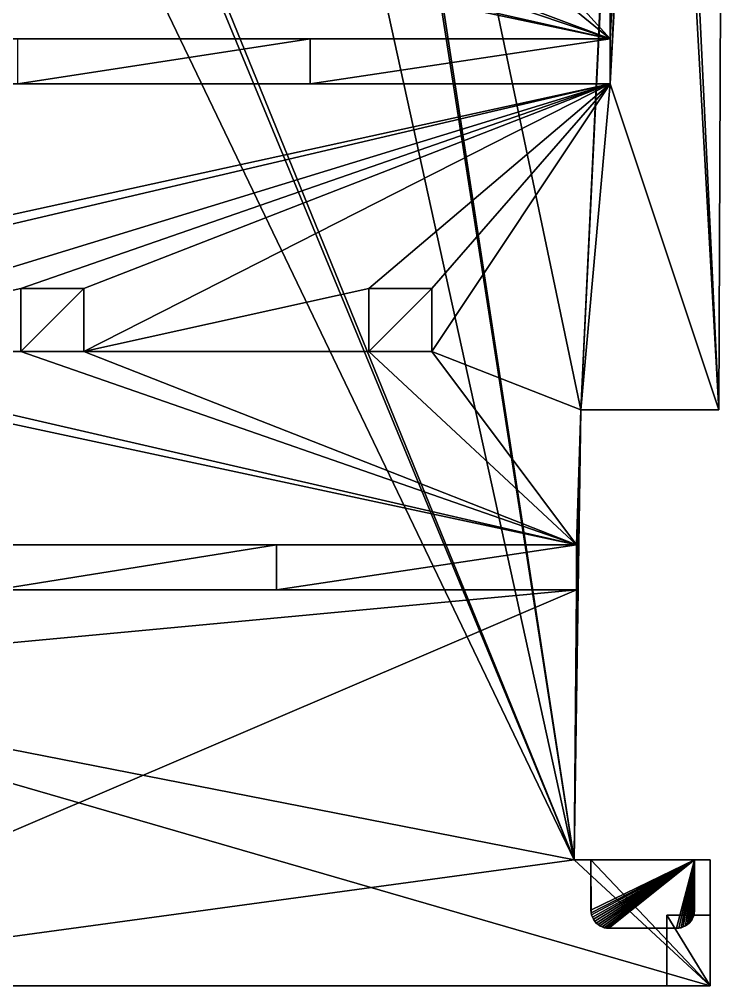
# Model space of a CAD drawing. Header units: millimetres. Extents: x -3036 to 3154, y -4255 to 4337.
# Drawn here: x 22 to 3154, y -4255 to 41 of the extents above; entities that cross this region are included whole.
import ezdxf

# ---------------------------------------------------------------- set-up
doc = ezdxf.new("R2010")
doc.units = ezdxf.units.MM
doc.header["$LTSCALE"] = 25.4
doc.layers.get('0').update_dxf_attribs({"color": 13, "true_color": 0xff5454})

msp = doc.modelspace()

# ---------------------------------------------------------------- linework, layer by layer
at = {"color": 0}
for p, q in [((3131.5, -1694.6), (3153.5, 3811.4)), ((3131.5, -1694.6, 2988), (3153.5, 3811.4, 2988)), ((3131.5, -1694.6), (3153.5, 3811.4)), ((3131.5, -1694.6, 2988), (3153.5, 3811.4, 2988)), ((-2584.3, -45.6, 2988), (2648.7, -45.6, 2988)), ((-2584.3, -45.6, 2988), (2648.7, -45.6, 2988)), ((15.7, -45.6, 2888), (1315.7, -45.6, 2888)), ((15.7, -45.6, 2888), (1315.7, -45.6, 2888)), ((1315.7, -45.6, 2888), (2648.7, -45.6, 2888)), ((1315.7, -245.6, 2888), (1315.7, -45.6, 2888)), ((1315.7, -245.6, 2888), (1315.7, -45.6, 2888)), ((1315.7, -45.6, 2888), (2648.7, -45.6, 2888)), ((2648.7, -45.6, 2988), (2648.7, -45.6, 2888)), ((2648.7, -245.6, 2888), (2648.7, -45.6, 2888)), ((2648.7, -245.6, 2988), (2648.7, -45.6, 2988)), ((2648.7, -245.6, 2888), (2648.7, -45.6, 2888)), ((2648.7, -45.6, 2988), (2648.7, -45.6, 2888)), ((2648.7, -245.6, 2988), (2648.7, -45.6, 2988)), ((2648.7, -245.6, 2988), (-2584.3, -245.6, 2988)), ((2648.7, -245.6, 2988), (-2584.3, -245.6, 2988)), ((1315.7, -245.6, 2888), (15.7, -245.6, 2888)), ((1315.7, -245.6, 2888), (15.7, -245.6, 2888)), ((2648.7, -245.6, 2888), (1315.7, -245.6, 2888)), ((2648.7, -245.6, 2888), (1315.7, -245.6, 2888)), ((2648.7, -245.6, 2988), (2648.7, -245.6, 2888)), ((2648.7, -245.6, 2988), (2648.7, -245.6, 2888)), ((308, -1155, 2988), (28, -1155, 2988)), ((28, -1155, 2988), (28, -1435, 2988)), ((28, -1155, 2863), (28, -1435, 2863)), ((308, -1155, 2863), (28, -1155, 2863)), ((28, -1155, 2988), (28, -1435, 2988)), ((28, -1155, 2988), (28, -1155, 2863)), ((28, -1155, 2863), (28, -1435, 2863)), ((308, -1155, 2988), (28, -1155, 2988)), ((308, -1155, 2863), (28, -1155, 2863)), ((28, -1155, 2988), (28, -1155, 2863)), ((308, -1435, 2988), (308, -1155, 2988)), ((308, -1435, 2863), (308, -1155, 2863)), ((308, -1155, 2988), (308, -1155, 2863)), ((308, -1435, 2988), (308, -1155, 2988)), ((308, -1435, 2863), (308, -1155, 2863)), ((308, -1155, 2988), (308, -1155, 2863)), ((1576, -1155, 2988), (1576, -1435, 2988)), ((1856, -1155, 2988), (1576, -1155, 2988)), ((1576, -1155, 2863), (1576, -1435, 2863)), ((1856, -1155, 2863), (1576, -1155, 2863)), ((1576, -1155, 2988), (1576, -1435, 2988)), ((1576, -1155, 2988), (1576, -1155, 2863)), ((1576, -1155, 2863), (1576, -1435, 2863)), ((1856, -1155, 2988), (1576, -1155, 2988)), ((1856, -1155, 2863), (1576, -1155, 2863)), ((1576, -1155, 2988), (1576, -1155, 2863)), ((1856, -1435, 2988), (1856, -1155, 2988)), ((1856, -1435, 2863), (1856, -1155, 2863)), ((1856, -1155, 2988), (1856, -1155, 2863)), ((1856, -1435, 2988), (1856, -1155, 2988)), ((1856, -1435, 2863), (1856, -1155, 2863)), ((1856, -1155, 2988), (1856, -1155, 2863)), ((28, -1435, 2988), (308, -1435, 2988)), ((28, -1435, 2863), (308, -1435, 2863)), ((28, -1435, 2988), (308, -1435, 2988)), ((28, -1435, 2988), (28, -1435, 2863)), ((28, -1435, 2863), (308, -1435, 2863)), ((28, -1435, 2988), (28, -1435, 2863)), ((308, -1435, 2988), (308, -1435, 2863)), ((308, -1435, 2988), (308, -1435, 2863)), ((1576, -1435, 2988), (1856, -1435, 2988)), ((1576, -1435, 2863), (1856, -1435, 2863)), ((1576, -1435, 2988), (1856, -1435, 2988)), ((1576, -1435, 2988), (1576, -1435, 2863)), ((1576, -1435, 2863), (1856, -1435, 2863)), ((1576, -1435, 2988), (1576, -1435, 2863)), ((1856, -1435, 2988), (1856, -1435, 2863)), ((1856, -1435, 2988), (1856, -1435, 2863)), ((2488.5, -3694.6), (2518.5, -1694.6)), ((2488.5, -3694.6), (2518.5, -1694.6)), ((2488.5, -3694.6, 2988), (2518.5, -1694.6, 2988)), ((2488.5, -3694.6, 2988), (2518.5, -1694.6, 2988)), ((2518.5, -1694.6), (3131.5, -1694.6)), ((2518.5, -1694.6), (2518.5, -1694.6, 2988)), ((2518.5, -1694.6), (3131.5, -1694.6)), ((2518.5, -1694.6), (2518.5, -1694.6, 2988)), ((2518.5, -1694.6, 2988), (3131.5, -1694.6, 2988)), ((2518.5, -1694.6, 2988), (3131.5, -1694.6, 2988)), ((3131.5, -1694.6), (3131.5, -1694.6, 2988)), ((3131.5, -1694.6), (3131.5, -1694.6, 2988)), ((-2584.3, -2294.6, 2988), (2498.7, -2294.6, 2988)), ((-2584.3, -2294.6, 2988), (2498.7, -2294.6, 2988)), ((-84.3, -2294.6, 2888), (1165.7, -2294.6, 2888)), ((-84.3, -2294.6, 2888), (1165.7, -2294.6, 2888)), ((1165.7, -2294.6, 2888), (2498.7, -2294.6, 2888)), ((1165.7, -2294.6, 2888), (1165.7, -2494.6, 2888)), ((1165.7, -2294.6, 2888), (1165.7, -2494.6, 2888)), ((1165.7, -2294.6, 2888), (2498.7, -2294.6, 2888)), ((2498.7, -2494.6, 2988), (2498.7, -2294.6, 2988)), ((2498.7, -2494.6, 2888), (2498.7, -2294.6, 2888)), ((2498.7, -2294.6, 2988), (2498.7, -2294.6, 2888)), ((2498.7, -2294.6, 2988), (2498.7, -2294.6, 2888)), ((2498.7, -2494.6, 2888), (2498.7, -2294.6, 2888)), ((2498.7, -2494.6, 2988), (2498.7, -2294.6, 2988)), ((2498.7, -2494.6, 2988), (-2584.3, -2494.6, 2988)), ((2498.7, -2494.6, 2988), (-2584.3, -2494.6, 2988)), ((1165.7, -2494.6, 2888), (-84.3, -2494.6, 2888)), ((1165.7, -2494.6, 2888), (-84.3, -2494.6, 2888)), ((2498.7, -2494.6, 2888), (1165.7, -2494.6, 2888)), ((2498.7, -2494.6, 2888), (1165.7, -2494.6, 2888)), ((2498.7, -2494.6, 2988), (2498.7, -2494.6, 2888)), ((2498.7, -2494.6, 2988), (2498.7, -2494.6, 2888)), ((2563.5, -3694.6), (2488.5, -3694.6)), ((3093.5, -3694.6, 2988), (2488.5, -3694.6, 2988)), ((2488.5, -3694.6), (2488.5, -3694.6, 2988)), ((2563.5, -3694.6), (2488.5, -3694.6)), ((2488.5, -3694.6), (2488.5, -3694.6, 2988)), ((3093.5, -3694.6, 2988), (2488.5, -3694.6, 2988)), ((2563.5, -3694.6, -21.1), (2563.5, -3694.6)), ((3093.5, -3694.6), (2563.5, -3694.6)), ((3093.5, -3694.6), (2563.5, -3694.6)), ((2563.5, -3694.6, 658), (3023.5, -3694.6, 658)), ((2563.5, -3694.6, 658), (2563.5, -3694.6, 780)), ((2563.5, -3694.6, 780), (3023.5, -3694.6, 780)), ((2563.5, -3694.6, 658), (3023.5, -3694.6, 658)), ((2563.5, -3694.6, 658), (2563.5, -3919.6, 658)), ((2563.5, -3694.6, 658), (2563.5, -3919.6, 658)), ((2563.5, -3694.6, 780), (2563.5, -3919.6, 780)), ((2563.5, -3694.6, 658), (2563.5, -3694.6, 780)), ((2563.5, -3694.6, 780), (3023.5, -3694.6, 780)), ((2563.5, -3694.6, 780), (2563.5, -3919.6, 780)), ((3023.5, -3694.6, 658), (3023.5, -3919.6, 658)), ((3023.5, -3694.6, 780), (3023.5, -3694.6, 658)), ((3023.5, -3694.6, 780), (3023.5, -3919.6, 780)), ((3023.5, -3694.6, 780), (3023.5, -3694.6, 658)), ((3023.5, -3694.6, 658), (3023.5, -3919.6, 658)), ((3023.5, -3694.6, 780), (3023.5, -3919.6, 780)), ((3093.5, -4254.6), (3093.5, -3694.6)), ((3093.5, -4254.6, 2988), (3093.5, -3694.6, 2988)), ((3093.5, -3694.6), (3093.5, -3694.6, 2988)), ((3093.5, -4254.6), (3093.5, -3694.6)), ((3093.5, -3694.6), (3093.5, -3694.6, 2988)), ((3093.5, -4254.6, 2988), (3093.5, -3694.6, 2988)), ((2563.5, -3919.6, 780), (2563.5, -3919.6, 658)), ((2563.5, -3919.6, 780), (2563.5, -3919.6, 658)), ((2564.2, -3930.1, 780), (2564.2, -3930.1, 658)), ((2564.2, -3930.1, 780), (2564.2, -3930.1, 658)), ((2566.2, -3940.3, 780), (2566.2, -3940.3, 658)), ((2566.2, -3940.3, 780), (2566.2, -3940.3, 658)), ((2569.6, -3950.2, 780), (2569.6, -3950.2, 658)), ((2569.6, -3950.2, 780), (2569.6, -3950.2, 658)), ((3093.5, -3941.6, 1111), (2901.5, -3941.6, 1111)), ((2901.5, -4254.6, 1111), (2901.5, -3941.6, 1111)), ((2901.5, -4254.6, 578), (2901.5, -3941.6, 907)), ((2901.5, -4254.6, 1111), (2901.5, -3941.6, 1111)), ((2901.5, -3941.6, 907), (2901.5, -3941.6, 1111)), ((3093.5, -3941.6, 907), (2901.5, -3941.6, 907)), ((2901.5, -3941.6, 907), (2901.5, -3941.6, 1111)), ((3093.5, -3941.6, 1111), (2901.5, -3941.6, 1111)), ((2901.5, -4254.6, 578), (2901.5, -3941.6, 907)), ((3093.5, -3941.6, 907), (2901.5, -3941.6, 907)), ((3017.4, -3950.2, 780), (3017.4, -3950.2, 658)), ((3017.4, -3950.2, 780), (3017.4, -3950.2, 658)), ((3020.8, -3940.3, 780), (3020.8, -3940.3, 658)), ((3020.8, -3940.3, 780), (3020.8, -3940.3, 658)), ((3022.8, -3930.1, 780), (3022.8, -3930.1, 658)), ((3022.8, -3930.1, 780), (3022.8, -3930.1, 658)), ((3023.5, -3919.6, 780), (3023.5, -3919.6, 658)), ((3023.5, -3919.6, 780), (3023.5, -3919.6, 658)), ((3093.5, -4254.6, 578), (3093.5, -3941.6, 907)), ((3093.5, -3941.6, 907), (3093.5, -3941.6, 1111)), ((3093.5, -4254.6, 1111), (3093.5, -3941.6, 1111)), ((3093.5, -4254.6, 1111), (3093.5, -3941.6, 1111)), ((3093.5, -3941.6, 907), (3093.5, -3941.6, 1111)), ((3093.5, -4254.6, 578), (3093.5, -3941.6, 907)), ((2574.2, -3959.6, 780), (2574.2, -3959.6, 658)), ((2574.2, -3959.6, 780), (2574.2, -3959.6, 658)), ((2580, -3968.3, 780), (2580, -3968.3, 658)), ((2580, -3968.3, 780), (2580, -3968.3, 658)), ((2586.9, -3976.2, 780), (2586.9, -3976.2, 658)), ((2586.9, -3976.2, 780), (2586.9, -3976.2, 658)), ((2594.8, -3983.1, 780), (2594.8, -3983.1, 658)), ((2594.8, -3983.1, 780), (2594.8, -3983.1, 658)), ((2603.5, -3988.9, 780), (2603.5, -3988.9, 658)), ((2603.5, -3988.9, 780), (2603.5, -3988.9, 658)), ((2612.9, -3993.5, 780), (2612.9, -3993.5, 658)), ((2612.9, -3993.5, 780), (2612.9, -3993.5, 658)), ((2974.1, -3993.5, 780), (2974.1, -3993.5, 658)), ((2974.1, -3993.5, 780), (2974.1, -3993.5, 658)), ((2983.5, -3988.9, 780), (2983.5, -3988.9, 658)), ((2983.5, -3988.9, 780), (2983.5, -3988.9, 658)), ((2992.2, -3983.1, 780), (2992.2, -3983.1, 658)), ((2992.2, -3983.1, 780), (2992.2, -3983.1, 658)), ((3000.1, -3976.2, 780), (3000.1, -3976.2, 658)), ((3000.1, -3976.2, 780), (3000.1, -3976.2, 658)), ((3007, -3968.3, 780), (3007, -3968.3, 658)), ((3007, -3968.3, 780), (3007, -3968.3, 658)), ((3012.8, -3959.6, 780), (3012.8, -3959.6, 658)), ((3012.8, -3959.6, 780), (3012.8, -3959.6, 658)), ((2622.8, -3996.9, 780), (2622.8, -3996.9, 658)), ((2622.8, -3996.9, 780), (2622.8, -3996.9, 658)), ((2633.1, -3998.9, 780), (2633.1, -3998.9, 658)), ((2633.1, -3998.9, 780), (2633.1, -3998.9, 658)), ((2643.5, -3999.6, 658), (2943.5, -3999.6, 658)), ((2643.5, -3999.6, 780), (2943.5, -3999.6, 780)), ((2643.5, -3999.6, 780), (2643.5, -3999.6, 658)), ((2643.5, -3999.6, 658), (2943.5, -3999.6, 658)), ((2643.5, -3999.6, 780), (2943.5, -3999.6, 780)), ((2643.5, -3999.6, 780), (2643.5, -3999.6, 658)), ((2943.5, -3999.6, 780), (2943.5, -3999.6, 658)), ((2943.5, -3999.6, 780), (2943.5, -3999.6, 658)), ((2953.9, -3998.9, 780), (2953.9, -3998.9, 658)), ((2953.9, -3998.9, 780), (2953.9, -3998.9, 658)), ((2964.2, -3996.9, 780), (2964.2, -3996.9, 658)), ((2964.2, -3996.9, 780), (2964.2, -3996.9, 658)), ((-1616.5, -4254.6), (3093.5, -4254.6)), ((-1616.5, -4254.6), (3093.5, -4254.6)), ((-1616.5, -4254.6, 2988), (3093.5, -4254.6, 2988)), ((-1616.5, -4254.6, 2988), (3093.5, -4254.6, 2988)), ((3093.5, -4254.6, 1111), (2901.5, -4254.6, 1111)), ((2901.5, -4254.6, 578), (2901.5, -4254.6, 1111)), ((3093.5, -4254.6, 578), (2901.5, -4254.6, 578)), ((3093.5, -4254.6, 1111), (2901.5, -4254.6, 1111)), ((2901.5, -4254.6, 578), (2901.5, -4254.6, 1111)), ((3093.5, -4254.6, 578), (2901.5, -4254.6, 578)), ((3093.5, -4254.6), (3093.5, -4254.6, 578)), ((3093.5, -4254.6, 1111), (3093.5, -4254.6, 2988)), ((3093.5, -4254.6, 1111), (3093.5, -4254.6, 2988)), ((3093.5, -4254.6), (3093.5, -4254.6, 578))]:
    msp.add_line(p, q, dxfattribs=at)
at = {"color": 252, "true_color": 0x8e8d82, "extrusion": (0, 0, -1)}
for centre, start, end in [((-2643.5, -3919.6, -658), 270, 360), ((-2643.5, -3919.6, -780), 270, 360), ((-2643.5, -3919.6, -780), 270, 360), ((-2643.5, -3919.6, -658), 270, 360), ((-2643.5, -3919.6, -780), 270, 360), ((-2643.5, -3919.6, -658), 270, 360), ((-2643.5, -3919.6, -780), 270, 360), ((-2643.5, -3919.6, -658), 270, 360), ((-2643.5, -3919.6, -780), 270, 360), ((-2643.5, -3919.6, -658), 270, 360), ((-2643.5, -3919.6, -780), 270, 360), ((-2643.5, -3919.6, -658), 270, 360), ((-2643.5, -3919.6, -780), 270, 360), ((-2643.5, -3919.6, -658), 270, 360), ((-2643.5, -3919.6, -780), 270, 360), ((-2643.5, -3919.6, -658), 270, 360), ((-2643.5, -3919.6, -780), 270, 360), ((-2643.5, -3919.6, -658), 270, 360), ((-2643.5, -3919.6, -780), 270, 360), ((-2643.5, -3919.6, -658), 270, 360), ((-2643.5, -3919.6, -780), 270, 360), ((-2643.5, -3919.6, -658), 270, 360), ((-2643.5, -3919.6, -780), 270, 360), ((-2643.5, -3919.6, -658), 270, 360), ((-2643.5, -3919.6, -780), 270, 360), ((-2643.5, -3919.6, -658), 270, 360), ((-2943.5, -3919.6, -658), 180, 270), ((-2943.5, -3919.6, -780), 180, 270), ((-2943.5, -3919.6, -780), 180, 270), ((-2943.5, -3919.6, -658), 180, 270), ((-2943.5, -3919.6, -780), 180, 270), ((-2943.5, -3919.6, -658), 180, 270), ((-2943.5, -3919.6, -780), 180, 270), ((-2943.5, -3919.6, -658), 180, 270), ((-2943.5, -3919.6, -780), 180, 270), ((-2943.5, -3919.6, -658), 180, 270), ((-2943.5, -3919.6, -780), 180, 270), ((-2943.5, -3919.6, -658), 180, 270), ((-2943.5, -3919.6, -780), 180, 270), ((-2943.5, -3919.6, -658), 180, 270), ((-2943.5, -3919.6, -780), 180, 270), ((-2943.5, -3919.6, -658), 180, 270), ((-2943.5, -3919.6, -780), 180, 270), ((-2943.5, -3919.6, -658), 180, 270), ((-2943.5, -3919.6, -780), 180, 270), ((-2943.5, -3919.6, -658), 180, 270), ((-2943.5, -3919.6, -780), 180, 270), ((-2943.5, -3919.6, -658), 180, 270), ((-2943.5, -3919.6, -780), 180, 270), ((-2943.5, -3919.6, -658), 180, 270), ((-2943.5, -3919.6, -780), 180, 270), ((-2943.5, -3919.6, -658), 180, 270)]:
    msp.add_arc(centre, 80, start, end, dxfattribs=at)

# ---------------------------------------------------------------- meshes
at = {"color": 253, "true_color": 0xb2ab89}
mesh = msp.add_polyface(dxfattribs=at)
corners = [(-1616.5, -2890.6), (-1815.5, -2870.6), (-1815.5, -2890.6), (3093.5, -4254.6), (-1616.5, -4254.6), (2488.5, -3694.6), (-1297.5, 4189.4), (-769.5, 4189.4), (-769.5, 4307.4), (757.5, 4189.4), (1260.5, 4189.4), (1260.5, 4307.4), (2563.5, -3694.6), (3093.5, -3694.6), (3131.5, -1694.6), (2803.5, 4189.4), (2518.5, -1694.6), (2868.5, 3815.4), (3153.5, 3811.4), (2868.5, 4189.4), (2803.5, 4307.4), (757.5, 4307.4), (-2875.5, -2890.6), (-3036.5, 3785.4), (-3036.5, -2890.6), (-2884.5, 3785.4), (-2884.5, 4189.4), (-2875.5, -2870.6), (-2829.5, 4189.4), (-2829.5, 4307.4), (-1297.5, 4307.4)]
mesh.append_faces([[corners[k] for k in face] for face in [(0, 1, 2), (3, 0, 4), (12, 3, 13), (17, 14, 18), (22, 23, 24)]], dxfattribs={"vtx0": -1, "color": 253})
mesh.append_faces([[corners[k] for k in face] for face in [(6, 5, 7), (7, 5, 8), (9, 5, 10), (10, 5, 11), (5, 3, 12), (14, 15, 16), (11, 16, 20), (16, 11, 5), (20, 16, 15), (23, 22, 25), (25, 22, 26), (26, 27, 28), (28, 1, 29), (29, 1, 30), (30, 0, 6)]], dxfattribs={"vtx0": -1, "vtx1": -1, "color": 253})
mesh.append_faces([[corners[k] for k in face] for face in [(0, 3, 5), (0, 5, 6), (8, 5, 9), (15, 14, 17), (30, 1, 0)]], dxfattribs={"vtx0": -1, "vtx1": -1, "vtx2": -1, "color": 253})
mesh.append_faces([[corners[k] for k in face] for face in [(26, 22, 27), (28, 27, 1)]], dxfattribs={"vtx0": -1, "vtx2": -1, "color": 253})
mesh.append_faces([[corners[k] for k in face] for face in [(19, 15, 17), (21, 8, 9)]], dxfattribs={"vtx1": -1, "color": 253})
at = {"color": 254, "true_color": 0xe2e2e2}
mesh = msp.add_polyface(dxfattribs=at)
corners = [(-2584.3, 2003.4, 2988), (-1514, 1112, 2988), (-2584.3, -45.6, 2988), (2648.7, 2003.4, 2988), (-1234, 1112, 2988), (-1234, 832, 2988), (28, 1112, 2988), (308, 1112, 2988), (308, 832, 2988), (1576, 1112, 2988), (1856, 1112, 2988), (1856, 832, 2988), (-2584.3, -2294.6, 2988), (-1514, -1435, 2988), (2498.7, -2294.6, 2988), (-1514, -1155, 2988), (-1234, -1435, 2988), (28, -1435, 2988), (28, -1155, 2988), (308, -1435, 2988), (1576, -1435, 2988), (1576, -1155, 2988), (1856, -1435, 2988), (2868.5, 4189.4, 2988), (-2584.3, 2203.4, 2988), (-2884.5, 4189.4, 2988), (2648.7, 2203.4, 2988), (2648.7, -45.6, 2988), (2648.7, -245.6, 2988), (-2584.3, -245.6, 2988), (-1234, -1155, 2988), (308, -1155, 2988), (1856, -1155, 2988), (2518.5, -1694.6, 2988), (2498.7, -2494.6, 2988), (3131.5, -1694.6, 2988), (2868.5, 3815.4, 2988), (3153.5, 3811.4, 2988), (-1514, 832, 2988), (28, 832, 2988), (1576, 832, 2988), (-2884.5, -2880.6, 2988), (-2584.3, -2494.6, 2988), (-1616.5, -2880.6, 2988), (-1616.5, -4254.6, 2988), (2488.5, -3694.6, 2988), (3093.5, -4254.6, 2988), (3093.5, -3694.6, 2988)]
mesh.append_faces([[corners[k] for k in face] for face in [(35, 36, 37), (46, 45, 47)]], dxfattribs={"vtx0": -1, "color": 254})
mesh.append_faces([[corners[k] for k in face] for face in [(1, 3, 4), (4, 3, 5), (6, 3, 7), (7, 3, 8), (9, 3, 10), (10, 3, 11), (12, 13, 14), (13, 12, 15), (17, 16, 18), (20, 19, 21), (23, 24, 25), (24, 23, 26), (26, 23, 3), (27, 23, 28), (15, 28, 30), (30, 28, 16), (18, 28, 31), (31, 28, 19), (21, 28, 32), (32, 28, 22), (14, 33, 34), (33, 28, 35), (36, 28, 23), (2, 38, 27), (38, 2, 1), (39, 5, 6), (40, 8, 9), (41, 42, 43), (42, 29, 12), (43, 34, 44), (45, 34, 33)]], dxfattribs={"vtx0": -1, "vtx1": -1, "color": 254})
mesh.append_faces([[corners[k] for k in face] for face in [(0, 1, 2), (5, 3, 6), (8, 3, 9), (14, 16, 17), (14, 19, 20), (3, 23, 27), (29, 15, 12), (16, 28, 18), (19, 28, 21), (22, 28, 33), (22, 33, 14), (35, 28, 36), (27, 5, 39), (27, 8, 40), (27, 11, 3), (42, 25, 24), (42, 0, 2), (44, 34, 45)]], dxfattribs={"vtx0": -1, "vtx1": -1, "vtx2": -1, "color": 254})
mesh.append_faces([[corners[k] for k in face] for face in [(1, 0, 3), (14, 13, 16), (14, 17, 19), (14, 20, 22), (15, 29, 28), (27, 38, 5), (27, 39, 8), (27, 40, 11), (42, 41, 25), (42, 24, 0), (42, 2, 29), (43, 42, 34), (45, 46, 44)]], dxfattribs={"vtx0": -1, "vtx2": -1, "color": 254})
at = {"color": 252, "true_color": 0x8e8d82}
mesh = msp.add_polyface(dxfattribs=at)
corners = [(3131.5, -1694.6), (3152, 3446.4, 916), (3153.5, 3811.4), (3152, 3446.4, 1126), (3153.5, 3811.4, 610), (3153.5, 3811.4, 2988), (3131.5, -1694.6, 2988), (3153.5, 3811.4, 1126)]
mesh.append_faces([[corners[k] for k in face] for face in [(2, 1, 4), (5, 0, 6), (3, 5, 7)]], dxfattribs={"vtx0": -1, "color": 252})
mesh.append_faces([[corners[k] for k in face] for face in [(0, 1, 2), (1, 0, 3)]], dxfattribs={"vtx0": -1, "vtx1": -1, "color": 252})
mesh.append_faces([[corners[k] for k in face] for face in [(0, 5, 3)]], dxfattribs={"vtx0": -1, "vtx1": -1, "vtx2": -1, "color": 252})
at = {"color": 254, "true_color": 0xe2e2e2}
mesh = msp.add_polyface(dxfattribs=at)
corners = [(-2584.3, -45.6, 2988), (-1284.3, -45.6, 2888), (-2584.3, -45.6, 2888), (15.7, -45.6, 2888), (1315.7, -45.6, 2888), (2648.7, -45.6, 2888), (2648.7, -45.6, 2988)]
mesh.append_faces([[corners[k] for k in face] for face in [(0, 1, 2), (5, 0, 6)]], dxfattribs={"vtx0": -1, "color": 254})
mesh.append_faces([[corners[k] for k in face] for face in [(1, 0, 3), (3, 0, 4), (4, 0, 5)]], dxfattribs={"vtx0": -1, "vtx1": -1, "color": 254})
mesh = msp.add_polyface(dxfattribs=at)
corners = [(1315.7, -45.6, 2888), (15.7, -245.6, 2888), (15.7, -45.6, 2888), (1315.7, -245.6, 2888)]
mesh.append_faces([[corners[k] for k in face] for face in [(0, 1, 2), (1, 0, 3)]], dxfattribs={"vtx0": -1, "color": 254})
mesh = msp.add_polyface(dxfattribs=at)
corners = [(2648.7, -45.6, 2888), (1315.7, -245.6, 2888), (1315.7, -45.6, 2888), (2648.7, -245.6, 2888)]
mesh.append_faces([[corners[k] for k in face] for face in [(0, 1, 2), (1, 0, 3)]], dxfattribs={"vtx0": -1, "color": 254})
at = {"color": 252, "true_color": 0x8e8d82}
mesh = msp.add_polyface(dxfattribs=at)
corners = [(2648.7, -45.6, 2888), (2648.7, -245.6, 2988), (2648.7, -245.6, 2888), (2648.7, -45.6, 2988)]
mesh.append_faces([[corners[k] for k in face] for face in [(0, 1, 2), (1, 0, 3)]], dxfattribs={"vtx0": -1, "color": 252})
at = {"color": 254, "true_color": 0xe2e2e2}
mesh = msp.add_polyface(dxfattribs=at)
corners = [(2648.7, -245.6, 2988), (1315.7, -245.6, 2888), (2648.7, -245.6, 2888), (15.7, -245.6, 2888), (-1284.3, -245.6, 2888), (-2584.3, -245.6, 2888), (-2584.3, -245.6, 2988)]
mesh.append_faces([[corners[k] for k in face] for face in [(0, 1, 2), (5, 0, 6)]], dxfattribs={"vtx0": -1, "color": 254})
mesh.append_faces([[corners[k] for k in face] for face in [(1, 0, 3), (3, 0, 4), (4, 0, 5)]], dxfattribs={"vtx0": -1, "vtx1": -1, "color": 254})
mesh = msp.add_polyface(dxfattribs=at)
corners = [(308, -1155, 2863), (28, -1435, 2863), (28, -1155, 2863), (308, -1435, 2863)]
mesh.append_faces([[corners[k] for k in face] for face in [(0, 1, 2), (1, 0, 3)]], dxfattribs={"vtx0": -1, "color": 254})
mesh = msp.add_polyface(dxfattribs=at)
corners = [(28, -1155, 2988), (28, -1435, 2863), (28, -1435, 2988), (28, -1155, 2863)]
mesh.append_faces([[corners[k] for k in face] for face in [(0, 1, 2), (1, 0, 3)]], dxfattribs={"vtx0": -1, "color": 254})
mesh = msp.add_polyface(dxfattribs=at)
corners = [(28, -1155, 2988), (308, -1155, 2863), (28, -1155, 2863), (308, -1155, 2988)]
mesh.append_faces([[corners[k] for k in face] for face in [(0, 1, 2), (1, 0, 3)]], dxfattribs={"vtx0": -1, "color": 254})
mesh = msp.add_polyface(dxfattribs=at)
corners = [(308, -1155, 2863), (308, -1435, 2988), (308, -1435, 2863), (308, -1155, 2988)]
mesh.append_faces([[corners[k] for k in face] for face in [(0, 1, 2), (1, 0, 3)]], dxfattribs={"vtx0": -1, "color": 254})
mesh = msp.add_polyface(dxfattribs=at)
corners = [(1856, -1155, 2863), (1576, -1435, 2863), (1576, -1155, 2863), (1856, -1435, 2863)]
mesh.append_faces([[corners[k] for k in face] for face in [(0, 1, 2), (1, 0, 3)]], dxfattribs={"vtx0": -1, "color": 254})
mesh = msp.add_polyface(dxfattribs=at)
corners = [(1576, -1155, 2988), (1576, -1435, 2863), (1576, -1435, 2988), (1576, -1155, 2863)]
mesh.append_faces([[corners[k] for k in face] for face in [(0, 1, 2), (1, 0, 3)]], dxfattribs={"vtx0": -1, "color": 254})
mesh = msp.add_polyface(dxfattribs=at)
corners = [(1576, -1155, 2988), (1856, -1155, 2863), (1576, -1155, 2863), (1856, -1155, 2988)]
mesh.append_faces([[corners[k] for k in face] for face in [(0, 1, 2), (1, 0, 3)]], dxfattribs={"vtx0": -1, "color": 254})
at = {"color": 252, "true_color": 0x8e8d82}
mesh = msp.add_polyface(dxfattribs=at)
corners = [(1856, -1155, 2863), (1856, -1435, 2988), (1856, -1435, 2863), (1856, -1155, 2988)]
mesh.append_faces([[corners[k] for k in face] for face in [(0, 1, 2), (1, 0, 3)]], dxfattribs={"vtx0": -1, "color": 252})
at = {"color": 254, "true_color": 0xe2e2e2}
mesh = msp.add_polyface(dxfattribs=at)
corners = [(308, -1435, 2988), (28, -1435, 2863), (308, -1435, 2863), (28, -1435, 2988)]
mesh.append_faces([[corners[k] for k in face] for face in [(0, 1, 2), (1, 0, 3)]], dxfattribs={"vtx0": -1, "color": 254})
mesh = msp.add_polyface(dxfattribs=at)
corners = [(1856, -1435, 2988), (1576, -1435, 2863), (1856, -1435, 2863), (1576, -1435, 2988)]
mesh.append_faces([[corners[k] for k in face] for face in [(0, 1, 2), (1, 0, 3)]], dxfattribs={"vtx0": -1, "color": 254})
at = {"color": 252, "true_color": 0x8e8d82}
mesh = msp.add_polyface(dxfattribs=at)
corners = [(2518.5, -1694.6, 2988), (2488.5, -3694.6), (2488.5, -3694.6, 2988), (2518.5, -1694.6)]
mesh.append_faces([[corners[k] for k in face] for face in [(0, 1, 2), (1, 0, 3)]], dxfattribs={"vtx0": -1, "color": 252})
mesh = msp.add_polyface(dxfattribs=at)
corners = [(2518.5, -1694.6, 2988), (3131.5, -1694.6), (2518.5, -1694.6), (3131.5, -1694.6, 2988)]
mesh.append_faces([[corners[k] for k in face] for face in [(0, 1, 2), (1, 0, 3)]], dxfattribs={"vtx0": -1, "color": 252})
at = {"color": 254, "true_color": 0xe2e2e2}
mesh = msp.add_polyface(dxfattribs=at)
corners = [(-2584.3, -2294.6, 2988), (-1334.3, -2294.6, 2888), (-2584.3, -2294.6, 2888), (-84.3, -2294.6, 2888), (1165.7, -2294.6, 2888), (2498.7, -2294.6, 2888), (2498.7, -2294.6, 2988)]
mesh.append_faces([[corners[k] for k in face] for face in [(0, 1, 2), (5, 0, 6)]], dxfattribs={"vtx0": -1, "color": 254})
mesh.append_faces([[corners[k] for k in face] for face in [(1, 0, 3), (3, 0, 4), (4, 0, 5)]], dxfattribs={"vtx0": -1, "vtx1": -1, "color": 254})
mesh = msp.add_polyface(dxfattribs=at)
corners = [(1165.7, -2294.6, 2888), (-84.3, -2494.6, 2888), (-84.3, -2294.6, 2888), (1165.7, -2494.6, 2888)]
mesh.append_faces([[corners[k] for k in face] for face in [(0, 1, 2), (1, 0, 3)]], dxfattribs={"vtx0": -1, "color": 254})
mesh = msp.add_polyface(dxfattribs=at)
corners = [(2498.7, -2294.6, 2888), (1165.7, -2494.6, 2888), (1165.7, -2294.6, 2888), (2498.7, -2494.6, 2888)]
mesh.append_faces([[corners[k] for k in face] for face in [(0, 1, 2), (1, 0, 3)]], dxfattribs={"vtx0": -1, "color": 254})
at = {"color": 252, "true_color": 0x8e8d82}
mesh = msp.add_polyface(dxfattribs=at)
corners = [(2498.7, -2294.6, 2888), (2498.7, -2494.6, 2988), (2498.7, -2494.6, 2888), (2498.7, -2294.6, 2988)]
mesh.append_faces([[corners[k] for k in face] for face in [(0, 1, 2), (1, 0, 3)]], dxfattribs={"vtx0": -1, "color": 252})
at = {"color": 254, "true_color": 0xe2e2e2}
mesh = msp.add_polyface(dxfattribs=at)
corners = [(2498.7, -2494.6, 2988), (1165.7, -2494.6, 2888), (2498.7, -2494.6, 2888), (-84.3, -2494.6, 2888), (-1334.3, -2494.6, 2888), (-2584.3, -2494.6, 2888), (-2584.3, -2494.6, 2988)]
mesh.append_faces([[corners[k] for k in face] for face in [(0, 1, 2), (5, 0, 6)]], dxfattribs={"vtx0": -1, "color": 254})
mesh.append_faces([[corners[k] for k in face] for face in [(1, 0, 3), (3, 0, 4), (4, 0, 5)]], dxfattribs={"vtx0": -1, "vtx1": -1, "color": 254})
at = {"color": 252, "true_color": 0x8e8d82}
mesh = msp.add_polyface(dxfattribs=at)
corners = [(3093.5, -3694.6), (3023.5, -3694.6, 658), (2563.5, -3694.6), (3093.5, -3694.6, 2988), (2488.5, -3694.6), (3023.5, -3694.6, 780), (2563.5, -3694.6, 780), (2563.5, -3694.6, 658), (2488.5, -3694.6, 2988)]
mesh.append_faces([[corners[k] for k in face] for face in [(0, 1, 2), (2, 1, 4), (1, 3, 5), (5, 3, 6), (4, 7, 8), (7, 4, 1), (8, 6, 3)]], dxfattribs={"vtx0": -1, "vtx1": -1, "color": 252})
mesh.append_faces([[corners[k] for k in face] for face in [(1, 0, 3), (8, 7, 6)]], dxfattribs={"vtx0": -1, "vtx2": -1, "color": 252})
mesh = msp.add_polyface(dxfattribs=at)
corners = [(3023.5, -3694.6, 658), (2563.5, -3919.6, 658), (2563.5, -3694.6, 658), (2564.2, -3930.1, 658), (2566.2, -3940.3, 658), (2569.6, -3950.2, 658), (2574.2, -3959.6, 658), (2580, -3968.3, 658), (2586.9, -3976.2, 658), (2594.8, -3983.1, 658), (2603.5, -3988.9, 658), (2612.9, -3993.5, 658), (2622.8, -3996.9, 658), (2633.1, -3998.9, 658), (2643.5, -3999.6, 658), (2943.5, -3999.6, 658), (2953.9, -3998.9, 658), (2964.2, -3996.9, 658), (2974.1, -3993.5, 658), (2983.5, -3988.9, 658), (2992.2, -3983.1, 658), (3000.1, -3976.2, 658), (3007, -3968.3, 658), (3012.8, -3959.6, 658), (3017.4, -3950.2, 658), (3020.8, -3940.3, 658), (3022.8, -3930.1, 658), (3023.5, -3919.6, 658)]
mesh.append_faces([[corners[k] for k in face] for face in [(0, 1, 2), (26, 0, 27)]], dxfattribs={"vtx0": -1, "color": 252})
mesh.append_faces([[corners[k] for k in face] for face in [(1, 0, 3), (3, 0, 4), (4, 0, 5), (5, 0, 6), (6, 0, 7), (7, 0, 8), (8, 0, 9), (9, 0, 10), (10, 0, 11), (11, 0, 12), (12, 0, 13), (13, 0, 14), (14, 0, 15), (15, 0, 16), (16, 0, 17), (17, 0, 18), (18, 0, 19), (19, 0, 20), (20, 0, 21), (21, 0, 22), (22, 0, 23), (23, 0, 24), (24, 0, 25), (25, 0, 26)]], dxfattribs={"vtx0": -1, "vtx1": -1, "color": 252})
mesh = msp.add_polyface(dxfattribs=at)
corners = [(2563.5, -3694.6, 780), (2563.5, -3919.6, 658), (2563.5, -3919.6, 780), (2563.5, -3694.6, 658)]
mesh.append_faces([[corners[k] for k in face] for face in [(0, 1, 2), (1, 0, 3)]], dxfattribs={"vtx0": -1, "color": 252})
mesh = msp.add_polyface(dxfattribs=at)
corners = [(2564.2, -3930.1, 780), (2563.5, -3694.6, 780), (2563.5, -3919.6, 780), (3023.5, -3694.6, 780), (2566.2, -3940.3, 780), (2569.6, -3950.2, 780), (2574.2, -3959.6, 780), (2580, -3968.3, 780), (2586.9, -3976.2, 780), (2594.8, -3983.1, 780), (2603.5, -3988.9, 780), (2612.9, -3993.5, 780), (2622.8, -3996.9, 780), (2633.1, -3998.9, 780), (2643.5, -3999.6, 780), (2943.5, -3999.6, 780), (2953.9, -3998.9, 780), (2964.2, -3996.9, 780), (2974.1, -3993.5, 780), (2983.5, -3988.9, 780), (2992.2, -3983.1, 780), (3000.1, -3976.2, 780), (3007, -3968.3, 780), (3012.8, -3959.6, 780), (3017.4, -3950.2, 780), (3020.8, -3940.3, 780), (3022.8, -3930.1, 780), (3023.5, -3919.6, 780)]
mesh.append_faces([[corners[k] for k in face] for face in [(0, 1, 2), (3, 26, 27)]], dxfattribs={"vtx0": -1, "color": 252})
mesh.append_faces([[corners[k] for k in face] for face in [(1, 0, 3)]], dxfattribs={"vtx0": -1, "vtx1": -1, "color": 252})
mesh.append_faces([[corners[k] for k in face] for face in [(3, 0, 4), (3, 4, 5), (3, 5, 6), (3, 6, 7), (3, 7, 8), (3, 8, 9), (3, 9, 10), (3, 10, 11), (3, 11, 12), (3, 12, 13), (3, 13, 14), (3, 14, 15), (3, 15, 16), (3, 16, 17), (3, 17, 18), (3, 18, 19), (3, 19, 20), (3, 20, 21), (3, 21, 22), (3, 22, 23), (3, 23, 24), (3, 24, 25), (3, 25, 26)]], dxfattribs={"vtx0": -1, "vtx2": -1, "color": 252})
mesh = msp.add_polyface(dxfattribs=at)
corners = [(3023.5, -3694.6, 658), (3023.5, -3919.6, 780), (3023.5, -3919.6, 658), (3023.5, -3694.6, 780)]
mesh.append_faces([[corners[k] for k in face] for face in [(0, 1, 2), (1, 0, 3)]], dxfattribs={"vtx0": -1, "color": 252})
mesh = msp.add_polyface(dxfattribs=at)
corners = [(3093.5, -3694.6, 2988), (3093.5, -4254.6, 1111), (3093.5, -4254.6, 2988), (3093.5, -3941.6, 1111), (3093.5, -3941.6, 907), (3093.5, -4254.6), (3093.5, -4254.6, 578), (3093.5, -3694.6)]
mesh.append_faces([[corners[k] for k in face] for face in [(0, 1, 2), (4, 5, 6)]], dxfattribs={"vtx0": -1, "color": 252})
mesh.append_faces([[corners[k] for k in face] for face in [(1, 0, 3), (3, 0, 4), (5, 4, 7), (7, 4, 0)]], dxfattribs={"vtx0": -1, "vtx1": -1, "color": 252})
mesh = msp.add_polyface(dxfattribs=at)
corners = [(2563.5, -3919.6, 780), (2564.2, -3930.1, 658), (2564.2, -3930.1, 780), (2563.5, -3919.6, 658)]
mesh.append_faces([[corners[k] for k in face] for face in [(0, 1, 2), (1, 0, 3)]], dxfattribs={"vtx0": -1, "color": 252})
mesh = msp.add_polyface(dxfattribs=at)
corners = [(2564.2, -3930.1, 780), (2566.2, -3940.3, 658), (2566.2, -3940.3, 780), (2564.2, -3930.1, 658)]
mesh.append_faces([[corners[k] for k in face] for face in [(0, 1, 2), (1, 0, 3)]], dxfattribs={"vtx0": -1, "color": 252})
mesh = msp.add_polyface(dxfattribs=at)
corners = [(2566.2, -3940.3, 780), (2569.6, -3950.2, 658), (2569.6, -3950.2, 780), (2566.2, -3940.3, 658)]
mesh.append_faces([[corners[k] for k in face] for face in [(0, 1, 2), (1, 0, 3)]], dxfattribs={"vtx0": -1, "color": 252})
mesh = msp.add_polyface(dxfattribs=at)
corners = [(2569.6, -3950.2, 780), (2574.2, -3959.6, 658), (2574.2, -3959.6, 780), (2569.6, -3950.2, 658)]
mesh.append_faces([[corners[k] for k in face] for face in [(0, 1, 2), (1, 0, 3)]], dxfattribs={"vtx0": -1, "color": 252})
mesh = msp.add_polyface(dxfattribs=at)
corners = [(3093.5, -4254.6, 1111), (2901.5, -3941.6, 1111), (2901.5, -4254.6, 1111), (3093.5, -3941.6, 1111)]
mesh.append_faces([[corners[k] for k in face] for face in [(0, 1, 2), (1, 0, 3)]], dxfattribs={"vtx0": -1, "color": 252})
mesh = msp.add_polyface(dxfattribs=at)
corners = [(2901.5, -3941.6, 1111), (2901.5, -4254.6, 578), (2901.5, -4254.6, 1111), (2901.5, -3941.6, 907)]
mesh.append_faces([[corners[k] for k in face] for face in [(0, 1, 2), (1, 0, 3)]], dxfattribs={"vtx0": -1, "color": 252})
mesh = msp.add_polyface(dxfattribs=at)
corners = [(2901.5, -3941.6, 1111), (3093.5, -3941.6, 907), (2901.5, -3941.6, 907), (3093.5, -3941.6, 1111)]
mesh.append_faces([[corners[k] for k in face] for face in [(0, 1, 2), (1, 0, 3)]], dxfattribs={"vtx0": -1, "color": 252})
mesh = msp.add_polyface(dxfattribs=at)
corners = [(2901.5, -3941.6, 907), (3093.5, -4254.6, 578), (2901.5, -4254.6, 578), (3093.5, -3941.6, 907)]
mesh.append_faces([[corners[k] for k in face] for face in [(0, 1, 2), (1, 0, 3)]], dxfattribs={"vtx0": -1, "color": 252})
mesh = msp.add_polyface(dxfattribs=at)
corners = [(3017.4, -3950.2, 658), (3012.8, -3959.6, 780), (3012.8, -3959.6, 658), (3017.4, -3950.2, 780)]
mesh.append_faces([[corners[k] for k in face] for face in [(0, 1, 2), (1, 0, 3)]], dxfattribs={"vtx0": -1, "color": 252})
mesh = msp.add_polyface(dxfattribs=at)
corners = [(3020.8, -3940.3, 658), (3017.4, -3950.2, 780), (3017.4, -3950.2, 658), (3020.8, -3940.3, 780)]
mesh.append_faces([[corners[k] for k in face] for face in [(0, 1, 2), (1, 0, 3)]], dxfattribs={"vtx0": -1, "color": 252})
mesh = msp.add_polyface(dxfattribs=at)
corners = [(3022.8, -3930.1, 658), (3020.8, -3940.3, 780), (3020.8, -3940.3, 658), (3022.8, -3930.1, 780)]
mesh.append_faces([[corners[k] for k in face] for face in [(0, 1, 2), (1, 0, 3)]], dxfattribs={"vtx0": -1, "color": 252})
mesh = msp.add_polyface(dxfattribs=at)
corners = [(3023.5, -3919.6, 658), (3022.8, -3930.1, 780), (3022.8, -3930.1, 658), (3023.5, -3919.6, 780)]
mesh.append_faces([[corners[k] for k in face] for face in [(0, 1, 2), (1, 0, 3)]], dxfattribs={"vtx0": -1, "color": 252})
mesh = msp.add_polyface(dxfattribs=at)
corners = [(2574.2, -3959.6, 780), (2580, -3968.3, 658), (2580, -3968.3, 780), (2574.2, -3959.6, 658)]
mesh.append_faces([[corners[k] for k in face] for face in [(0, 1, 2), (1, 0, 3)]], dxfattribs={"vtx0": -1, "color": 252})
mesh = msp.add_polyface(dxfattribs=at)
corners = [(2580, -3968.3, 780), (2586.9, -3976.2, 658), (2586.9, -3976.2, 780), (2580, -3968.3, 658)]
mesh.append_faces([[corners[k] for k in face] for face in [(0, 1, 2), (1, 0, 3)]], dxfattribs={"vtx0": -1, "color": 252})
mesh = msp.add_polyface(dxfattribs=at)
corners = [(2594.8, -3983.1, 780), (2586.9, -3976.2, 658), (2594.8, -3983.1, 658), (2586.9, -3976.2, 780)]
mesh.append_faces([[corners[k] for k in face] for face in [(0, 1, 2), (1, 0, 3)]], dxfattribs={"vtx0": -1, "color": 252})
mesh = msp.add_polyface(dxfattribs=at)
corners = [(2603.5, -3988.9, 780), (2594.8, -3983.1, 658), (2603.5, -3988.9, 658), (2594.8, -3983.1, 780)]
mesh.append_faces([[corners[k] for k in face] for face in [(0, 1, 2), (1, 0, 3)]], dxfattribs={"vtx0": -1, "color": 252})
mesh = msp.add_polyface(dxfattribs=at)
corners = [(2612.9, -3993.5, 780), (2603.5, -3988.9, 658), (2612.9, -3993.5, 658), (2603.5, -3988.9, 780)]
mesh.append_faces([[corners[k] for k in face] for face in [(0, 1, 2), (1, 0, 3)]], dxfattribs={"vtx0": -1, "color": 252})
mesh = msp.add_polyface(dxfattribs=at)
corners = [(2622.8, -3996.9, 780), (2612.9, -3993.5, 658), (2622.8, -3996.9, 658), (2612.9, -3993.5, 780)]
mesh.append_faces([[corners[k] for k in face] for face in [(0, 1, 2), (1, 0, 3)]], dxfattribs={"vtx0": -1, "color": 252})
mesh = msp.add_polyface(dxfattribs=at)
corners = [(2974.1, -3993.5, 780), (2964.2, -3996.9, 658), (2974.1, -3993.5, 658), (2964.2, -3996.9, 780)]
mesh.append_faces([[corners[k] for k in face] for face in [(0, 1, 2), (1, 0, 3)]], dxfattribs={"vtx0": -1, "color": 252})
mesh = msp.add_polyface(dxfattribs=at)
corners = [(2983.5, -3988.9, 780), (2974.1, -3993.5, 658), (2983.5, -3988.9, 658), (2974.1, -3993.5, 780)]
mesh.append_faces([[corners[k] for k in face] for face in [(0, 1, 2), (1, 0, 3)]], dxfattribs={"vtx0": -1, "color": 252})
mesh = msp.add_polyface(dxfattribs=at)
corners = [(2992.2, -3983.1, 780), (2983.5, -3988.9, 658), (2992.2, -3983.1, 658), (2983.5, -3988.9, 780)]
mesh.append_faces([[corners[k] for k in face] for face in [(0, 1, 2), (1, 0, 3)]], dxfattribs={"vtx0": -1, "color": 252})
mesh = msp.add_polyface(dxfattribs=at)
corners = [(3000.1, -3976.2, 780), (2992.2, -3983.1, 658), (3000.1, -3976.2, 658), (2992.2, -3983.1, 780)]
mesh.append_faces([[corners[k] for k in face] for face in [(0, 1, 2), (1, 0, 3)]], dxfattribs={"vtx0": -1, "color": 252})
mesh = msp.add_polyface(dxfattribs=at)
corners = [(3007, -3968.3, 658), (3000.1, -3976.2, 780), (3000.1, -3976.2, 658), (3007, -3968.3, 780)]
mesh.append_faces([[corners[k] for k in face] for face in [(0, 1, 2), (1, 0, 3)]], dxfattribs={"vtx0": -1, "color": 252})
mesh = msp.add_polyface(dxfattribs=at)
corners = [(3012.8, -3959.6, 658), (3007, -3968.3, 780), (3007, -3968.3, 658), (3012.8, -3959.6, 780)]
mesh.append_faces([[corners[k] for k in face] for face in [(0, 1, 2), (1, 0, 3)]], dxfattribs={"vtx0": -1, "color": 252})
mesh = msp.add_polyface(dxfattribs=at)
corners = [(2633.1, -3998.9, 780), (2622.8, -3996.9, 658), (2633.1, -3998.9, 658), (2622.8, -3996.9, 780)]
mesh.append_faces([[corners[k] for k in face] for face in [(0, 1, 2), (1, 0, 3)]], dxfattribs={"vtx0": -1, "color": 252})
mesh = msp.add_polyface(dxfattribs=at)
corners = [(2643.5, -3999.6, 780), (2633.1, -3998.9, 658), (2643.5, -3999.6, 658), (2633.1, -3998.9, 780)]
mesh.append_faces([[corners[k] for k in face] for face in [(0, 1, 2), (1, 0, 3)]], dxfattribs={"vtx0": -1, "color": 252})
mesh = msp.add_polyface(dxfattribs=at)
corners = [(2943.5, -3999.6, 780), (2643.5, -3999.6, 658), (2943.5, -3999.6, 658), (2643.5, -3999.6, 780)]
mesh.append_faces([[corners[k] for k in face] for face in [(0, 1, 2), (1, 0, 3)]], dxfattribs={"vtx0": -1, "color": 252})
mesh = msp.add_polyface(dxfattribs=at)
corners = [(2953.9, -3998.9, 780), (2943.5, -3999.6, 658), (2953.9, -3998.9, 658), (2943.5, -3999.6, 780)]
mesh.append_faces([[corners[k] for k in face] for face in [(0, 1, 2), (1, 0, 3)]], dxfattribs={"vtx0": -1, "color": 252})
mesh = msp.add_polyface(dxfattribs=at)
corners = [(2964.2, -3996.9, 780), (2953.9, -3998.9, 658), (2964.2, -3996.9, 658), (2953.9, -3998.9, 780)]
mesh.append_faces([[corners[k] for k in face] for face in [(0, 1, 2), (1, 0, 3)]], dxfattribs={"vtx0": -1, "color": 252})
at = {"color": 254, "true_color": 0xd8d6c6}
mesh = msp.add_polyface(dxfattribs=at)
corners = [(-1616.5, -4254.6, 2988), (3093.5, -4254.6), (-1616.5, -4254.6), (2901.5, -4254.6, 578), (2901.5, -4254.6, 1111), (3093.5, -4254.6, 1111), (3093.5, -4254.6, 2988), (3093.5, -4254.6, 578)]
mesh.append_faces([[corners[k] for k in face] for face in [(0, 1, 2), (5, 0, 6)]], dxfattribs={"vtx0": -1, "color": 254})
mesh.append_faces([[corners[k] for k in face] for face in [(3, 0, 4), (4, 0, 5)]], dxfattribs={"vtx0": -1, "vtx1": -1, "color": 254})
mesh.append_faces([[corners[k] for k in face] for face in [(1, 0, 3)]], dxfattribs={"vtx0": -1, "vtx1": -1, "vtx2": -1, "color": 254})
mesh.append_faces([[corners[k] for k in face] for face in [(7, 1, 3)]], dxfattribs={"vtx1": -1, "color": 254})

doc.saveas('drawing.dxf')
